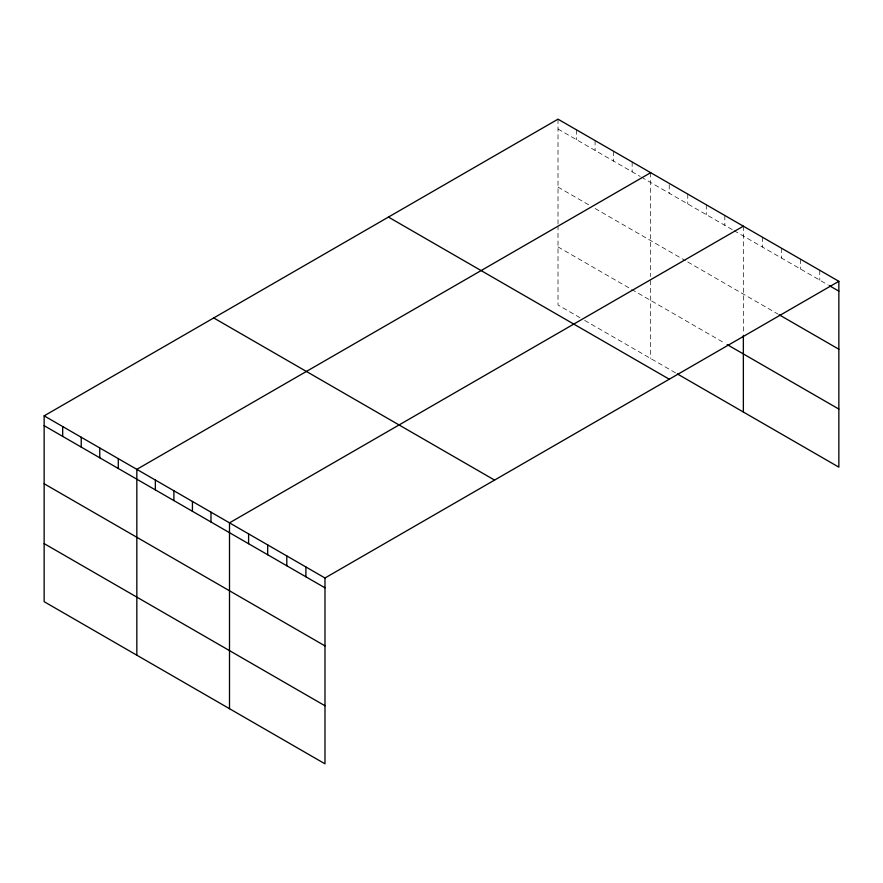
<?xml version="1.0" encoding="UTF-8"?>
<svg xmlns="http://www.w3.org/2000/svg" width="883" height="883" viewBox="0 0 883 883"><rect width="100%" height="100%" fill="white"/><g stroke="black" fill="none" stroke-linecap="round" stroke-linejoin="round"><path stroke-width="0.66" stroke-dasharray="4.42 3.31" d="M558.012 119.172L558.012 224.326M558.012 129.017L640.263 176.501M641.422 177.163L732.934 230.01M734.093 230.673L828.111 284.955M558.012 187.097L589.292 205.154M595.087 208.498L685.44 260.662M687.758 261.997L777.978 314.094M558.012 246.931L724.833 343.244M580.021 317.725L558.012 305.01L558.012 226.986M584.656 320.397L676.179 373.233M819.755 270.286L819.755 280.132M800.66 259.26L800.66 269.105M781.554 248.233L781.554 258.079M762.459 237.207L762.459 247.052M743.365 226.18L743.365 333.995M724.833 215.485L724.833 225.32M706.29 204.779L706.29 214.624M687.758 194.083L687.758 203.918M669.226 184.613L669.226 193.222M650.683 172.682L650.683 276.5M650.683 280.496L650.683 358.52M632.151 161.975L632.151 171.821M613.619 151.269L613.619 161.114M595.087 140.574L595.087 150.419M576.544 129.867L576.544 139.713"/><path stroke-width="1.32" d="M44.15 415.849L324.988 577.99L324.988 763.828L44.15 601.687L44.15 415.849L558.012 119.172L838.85 281.313L838.85 467.151L677.327 373.906M650.683 172.682L136.832 469.348L136.832 655.197M743.365 226.18L229.503 522.857L229.503 708.707M324.988 577.99L838.85 281.313M829.303 285.639L838.85 291.158M779.17 314.778L838.85 349.238M727.15 344.58L838.85 409.072M388.432 217.075L669.281 379.215M213.719 317.946L494.568 480.087M44.15 425.683L324.988 587.824M44.15 483.763L324.988 645.903M44.15 543.608L324.988 705.749M743.365 335.33L743.365 412.03M305.893 566.963L305.893 576.798M286.798 555.937L286.798 565.782M267.692 544.91L267.692 554.756M248.598 533.884L248.598 543.729M210.971 512.162L210.971 521.996M192.428 501.456L192.428 511.301M173.896 490.749L173.896 500.595M155.364 480.054L155.364 489.899M118.289 458.652L118.289 468.498M99.757 447.946L99.757 457.791M81.225 437.251L81.225 447.085M62.682 426.544L62.682 436.39"/></g></svg>
